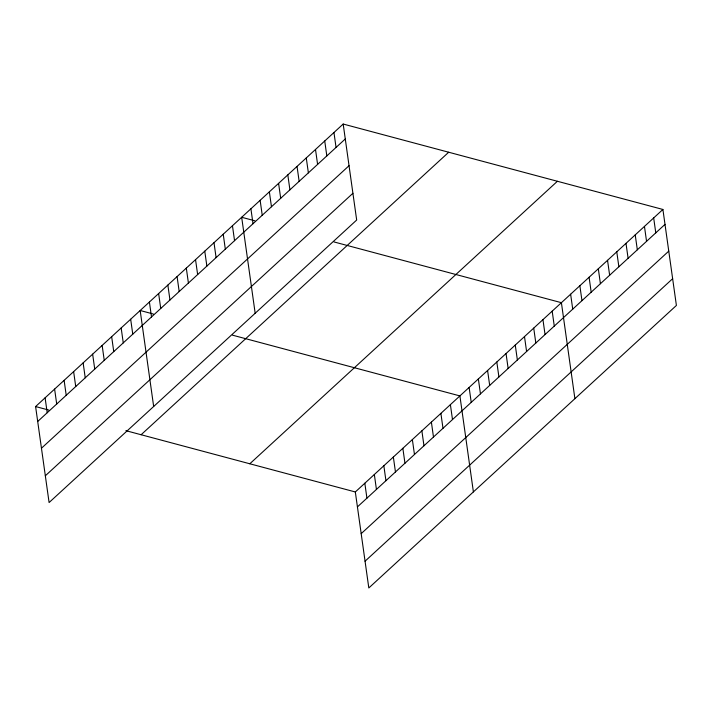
<?xml version="1.0" encoding="UTF-8"?>
<svg xmlns="http://www.w3.org/2000/svg" width="712" height="712" viewBox="0 0 712 712"><rect width="100%" height="100%" fill="white"/><g stroke="black" fill="none" stroke-linecap="round" stroke-linejoin="round"><path stroke-width="1.07" d="M343.184 124.039L356.676 220.035L49.092 502.538L35.6 406.552L343.184 124.039L662.908 209.462L676.4 305.448L368.816 587.961L355.324 491.965L662.908 209.462M37.7 421.477L345.284 138.965M41.456 448.231L349.04 165.718M45.328 475.785L352.921 193.281M141.11 434.738L448.693 152.235M249.814 463.779L557.398 181.275M357.424 506.891L665.008 224.387M361.18 533.644L668.764 251.131M365.051 561.207L672.644 278.695M254.869 220.791L241.68 217.276L255.172 313.262M333.999 241.938L561.403 302.689L574.896 398.675M153.365 314.019L140.175 310.503L153.667 406.49M232.504 335.165L459.908 395.917L473.391 491.903M35.6 406.552L48.79 410.076M125.89 430.671L355.324 491.965M653.678 217.934L655.779 232.86M644.458 226.407L646.549 241.332M635.229 234.889L637.329 249.814M625.999 243.362L628.1 258.287M616.77 251.834L618.87 266.76M607.541 260.307L609.641 275.233M598.32 268.789L600.412 283.714M589.091 277.262L591.183 292.187M579.862 285.735L581.962 300.66M570.632 294.216L572.733 309.142M552.183 311.162L554.274 326.087M542.953 319.635L545.045 334.56M533.724 328.116L535.824 343.042M524.495 336.589L526.595 351.514M515.266 345.062L517.366 359.987M506.045 353.544L508.137 368.46M496.816 362.016L498.907 376.942M487.587 370.489L489.687 385.415M478.357 378.962L480.458 393.887M469.128 387.444L471.228 402.369M450.393 404.647L452.494 419.573M440.888 413.378L442.989 428.304M431.383 422.109L433.483 437.035M421.878 430.84L423.969 445.765M412.364 439.58L414.464 454.505M402.858 448.311L404.959 463.236M393.353 457.042L395.454 471.967M383.848 465.773L385.94 480.698M333.955 132.521L336.055 147.446M374.343 474.503L376.434 489.429M324.734 140.994L326.826 155.919M364.829 483.234L366.929 498.16M315.505 149.467L317.597 164.392M306.276 157.948L308.376 172.874M297.046 166.421L299.147 181.346M287.817 174.894L289.918 189.819M278.597 183.367L280.688 198.292M269.367 191.848L271.459 206.774M260.138 200.321L262.238 215.246M250.909 208.794L253.009 223.719M232.459 225.749L234.551 240.674M223.23 234.221L225.321 249.147M214 242.694L216.101 257.619M204.771 251.176L206.872 266.101M195.542 259.649L197.642 274.574M186.313 268.121L188.413 283.047M177.092 276.594L179.184 291.519M167.863 285.076L169.963 300.001M158.634 293.549L160.734 308.474M149.404 302.022L151.505 316.947M130.67 319.234L132.77 334.159M121.165 327.965L123.265 342.89M111.659 336.696L113.751 351.621M102.154 345.427L104.246 360.352M92.64 354.158L94.74 369.083M83.135 362.889L85.235 377.814M73.63 371.62L75.73 386.545M64.124 380.359L66.216 395.285M54.61 389.09L56.711 404.015M45.105 397.821L47.206 412.746"/></g></svg>
